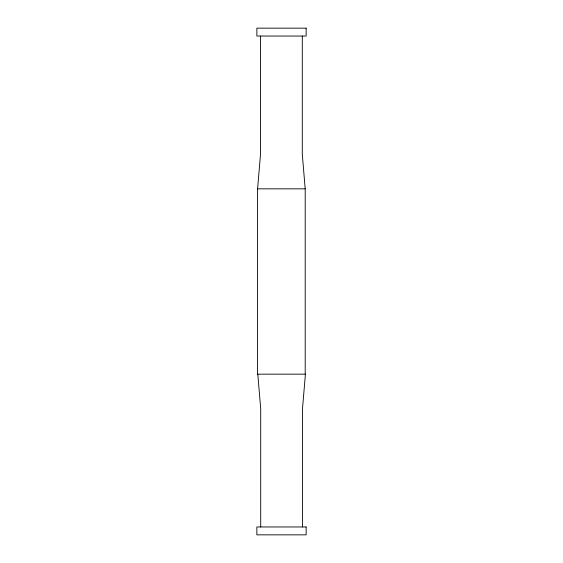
<?xml version="1.0" encoding="UTF-8"?>
<svg xmlns="http://www.w3.org/2000/svg" width="563" height="563" viewBox="0 0 563 563"><rect width="100%" height="100%" fill="white"/><g stroke="black" fill="none" stroke-linecap="round" stroke-linejoin="round"><path stroke-width="0.84" d="M302.5 526.961L302.5 408.668L305.413 374.163L257.587 374.163L257.587 188.837L260.5 154.332L260.5 36.039M257.587 188.837L305.202 188.837L305.202 374.163M305.202 188.837L302.296 154.332L302.296 36.039M257.798 374.163L260.704 408.668L260.704 526.961M306.152 28.15L256.862 28.15L256.862 36.039L306.152 36.039L306.152 28.15M306.138 526.961L256.848 526.961L256.848 534.85L306.138 534.85L306.138 526.961"/></g></svg>
